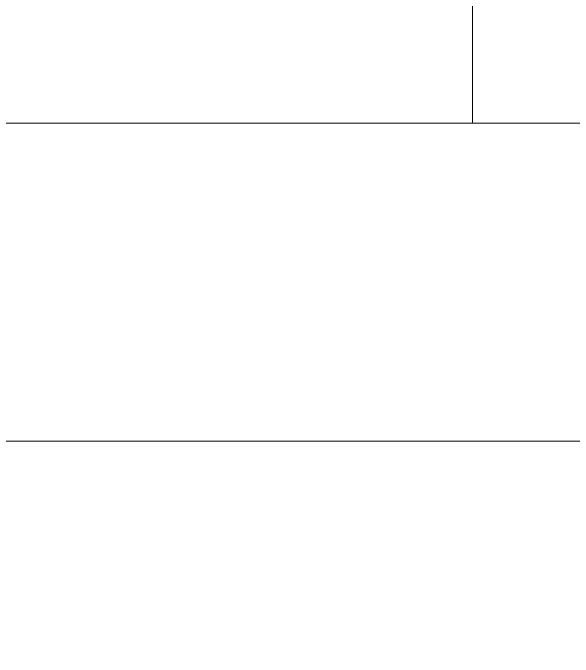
# Model space of a CAD drawing. Extents: x 19821 to 22981, y -91 to 2224.
# Drawn here: x 20812.12 to 20820.92, y 508.13 to 518.26 of the extents above; entities that cross this region are included whole.
import ezdxf

# ---------------------------------------------------------------- set-up
doc = ezdxf.new("R2010")
doc.units = 0
doc.header["$LTSCALE"] = 10
doc.header["$MEASUREMENT"] = 0
doc.layers.add('1', color=7, linetype='CONTINUOUS')

msp = doc.modelspace()

# ---------------------------------------------------------------- linework, layer by layer
at = {"layer": '1', "color": 7, "linetype": 'Continuous', "lineweight": 13}
for p, q in [((20819.341, 530.02), (20819.341, 516.52)), ((20825.341, 511.52), (20555.341, 511.52))]:
    msp.add_line(p, q, dxfattribs=at)
at = {"layer": '1', "color": 7, "linetype": 'Continuous', "lineweight": 18}
for p, q in [((20819.341, 516.52), (20561.341, 516.52)), ((20825.341, 516.52), (20819.341, 516.52))]:
    msp.add_line(p, q, dxfattribs=at)
at = {"layer": '1', "color": 7, "linetype": 'Continuous', "lineweight": 13}
msp.add_open_spline([(20698.744, 469.02), (20699.054, 467.052), (20701.6, 451.685), (20707.096, 428.459), (20717.939, 398.951), (20729.755, 375.444), (20742.447, 357.517), (20754.587, 344.78), (20765.866, 335.436), (20780.042, 326.921), (20803.483, 317.245), (20830.75, 311.947), (20859.735, 310.689), (20890.884, 312.837), (20923.016, 321.623), (20948.437, 336.737), (20962.999, 349.535), (20972.891, 361.083), (20981.506, 374.992), (20988.801, 391.213), (20994.504, 409.74), (20999.229, 437.022), (20998.764, 473.919), (20989.615, 517.812), (20974.483, 560.658), (20955.265, 599.795), (20939.732, 624.8), (20903.62, 668.186)], degree=3, knots=[0.1557471, 0.1557471, 0.1557471, 0.1557471, 0.1631072, 0.2132649, 0.2434205, 0.276089, 0.3087575, 0.3257451, 0.3441483, 0.3664559, 0.3906224, 0.4409693, 0.4674788, 0.4961974, 0.5560278, 0.5931512, 0.6124554, 0.6333683, 0.6537476, 0.6758252, 0.7004604, 0.7271486, 0.7807463, 0.8388106, 0.8913568, 0.9482818, 1, 1, 1, 1], dxfattribs=at)
at = {"layer": '1', "color": 7, "linetype": 'Continuous', "lineweight": 18}
msp.add_open_spline([(20691.308, 431.74), (20691.812, 429.862), (20693.191, 424.942), (20695.914, 416.296), (20699.822, 405.163), (20704.871, 392.622), (20711.018, 379.609), (20718.048, 367.016), (20725.858, 355.217), (20734.462, 344.337), (20743.87, 334.496), (20754.069, 325.821), (20765.033, 318.452), (20778.515, 311.32), (20794.728, 305.039), (20813.612, 300.186), (20832.792, 297.267), (20851.98, 295.999), (20870.879, 296.382), (20889.183, 298.408), (20906.609, 302.021), (20922.981, 307.155), (20938.177, 313.735), (20952.305, 321.797), (20965.544, 331.59), (20976.418, 342.125), (20985.108, 352.89), (20991.848, 363.302), (20998.785, 376.605), (21005.24, 393.071), (21010.394, 412.835), (21013.274, 433.548), (21013.854, 454.692), (21012.378, 475.778), (21008.801, 498.82), (21002.802, 523.529), (20994.268, 549.613), (20983.58, 575.699), (20970.804, 601.563), (20956.809, 625.662), (20947.129, 640.657), (20923.57, 668.164)], degree=3, knots=[0, 0, 0, 0, 0.0082069, 0.0215596, 0.0381097, 0.0578098, 0.0783679, 0.0985803, 0.1183953, 0.1377978, 0.1568237, 0.1755469, 0.1939843, 0.2122541, 0.2395791, 0.2668789, 0.2940862, 0.321042, 0.347645, 0.3734704, 0.3983715, 0.4223601, 0.4454972, 0.4678681, 0.4906141, 0.514563, 0.5313056, 0.5486882, 0.5666212, 0.5943077, 0.622846, 0.6523031, 0.6820326, 0.7116126, 0.7410481, 0.7799734, 0.8183744, 0.856331, 0.8984009, 0.9395583, 0.9734278, 0.9734278, 0.9734278, 0.9734278], dxfattribs=at)

doc.saveas('drawing.dxf')
